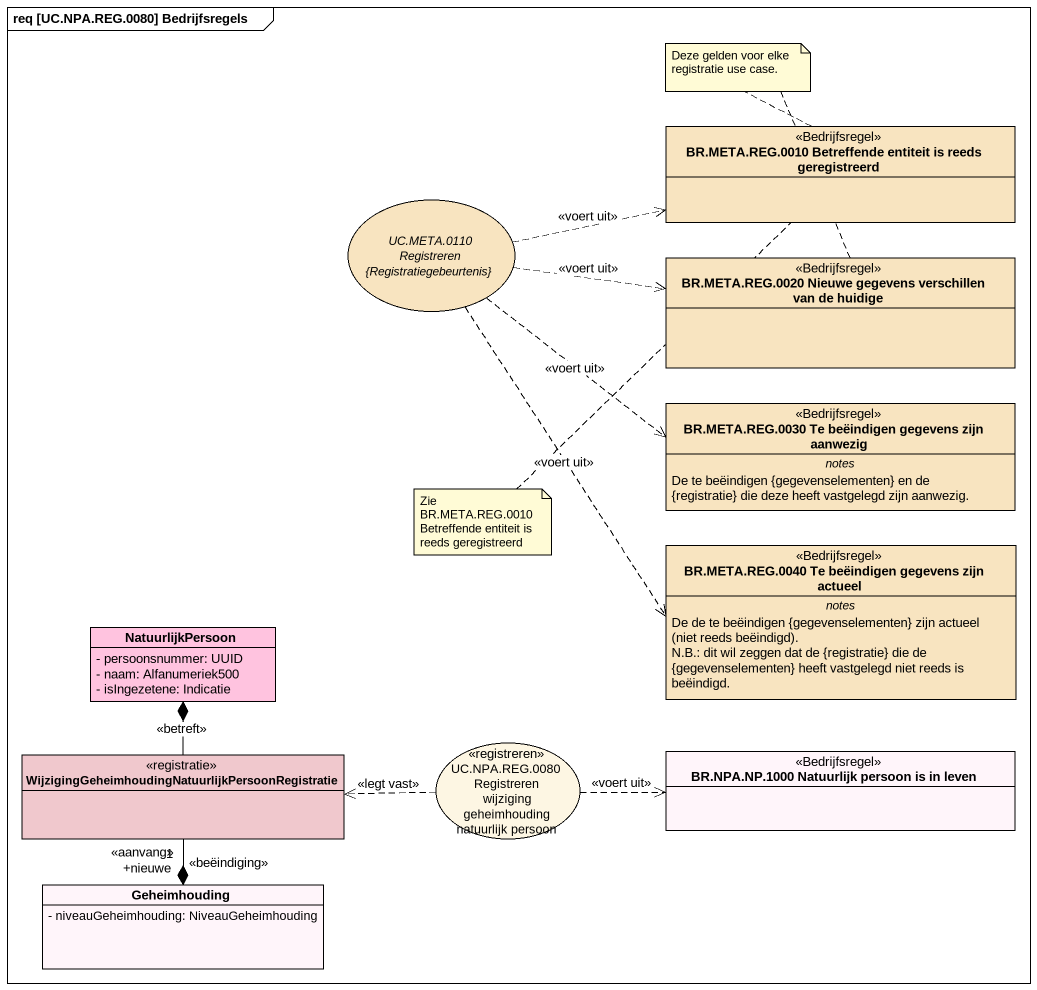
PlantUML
@startuml
mainframe req [UC.NPA.REG.0080] Bedrijfsregels
allowmixing
hide circle
hide empty members
skinparam classAttributeIconSize 0
class "BR.META.REG.0010 Betreffende entiteit is reeds geregistreerd" as BR_META_REG_0010 <<Bedrijfsregel>> #F8E4C0
usecase "UC.META.0110 Registreren {Registratiegebeurtenis}" as UC_META_0110_Registreren #F8E4C0
class "BR.META.REG.0020 Nieuwe gegevens verschillen van de huidige" as BR_META_REG_0020_Nieuwe <<Bedrijfsregel>> #F8E4C0
class "BR.META.REG.0030 Te beëindigen gegevens zijn aanwezig" as BR_META_REG_0030_Te <<Bedrijfsregel>> #F8E4C0 {
  -- notes --
  De te beëindigen {gegevenselementen} en de {registratie} die deze heeft vastgelegd zijn aanwezig.
}
class "BR.META.REG.0040 Te beëindigen gegevens zijn actueel" as BR_META_REG_0040_Te <<Bedrijfsregel>> #F8E4C0 {
  -- notes --
  {field} De de te beëindigen {gegevenselementen} zijn actueel (niet reeds beëindigd).
  N.B.: dit wil zeggen dat de {registratie} die de {gegevenselementen} heeft vastgelegd niet reeds is beëindigd.
}
class NatuurlijkPersoon #FFC3DF {
  - persoonsnummer: UUID
  - naam: Alfanumeriek500
  - isIngezetene: Indicatie
}
class "WijzigingGeheimhoudingNatuurlijkPersoonRegistratie" as WijzigingGeheimhoudingNatuur <<registratie>> #F0C8CD
usecase "UC.NPA.REG.0080 Registreren wijziging geheimhouding natuurlijk persoon" as UC_NPA_REG_0080_Registreren <<registreren>>
class "BR.NPA.NP.1000 Natuurlijk persoon is in leven" as BR_NPA_NP_1000_Natuurlijk <<Bedrijfsregel>> #FFF5FA
class Geheimhouding #FFF5FA {
  - niveauGeheimhouding: NiveauGeheimhouding
}
UC_META_0110_Registreren .right.> BR_META_REG_0010 : <<voert uit>>
UC_META_0110_Registreren .right.> BR_META_REG_0020_Nieuwe : <<voert uit>>
UC_META_0110_Registreren .right.> BR_META_REG_0030_Te : <<voert uit>>
UC_META_0110_Registreren ..> BR_META_REG_0040_Te : <<voert uit>>
WijzigingGeheimhoudingNatuur -up-* NatuurlijkPersoon : <<betreft>>
WijzigingGeheimhoudingNatuur --* Geheimhouding : <<beëindiging>>
WijzigingGeheimhoudingNatuur --* "+nieuwe\n1" Geheimhouding : <<aanvang>>
UC_NPA_REG_0080_Registreren .left.> WijzigingGeheimhoudingNatuur : <<legt vast>>
UC_NPA_REG_0080_Registreren .right.> BR_NPA_NP_1000_Natuurlijk : <<voert uit>>
note as N1
  Deze gelden voor elke registratie use case.
end note
N1 .. BR_META_REG_0020_Nieuwe
N1 .. BR_META_REG_0010
note bottom of BR_META_REG_0010 : Zie BR.META.REG.0010 Betreffende entiteit is reeds geregistreerd
@enduml
